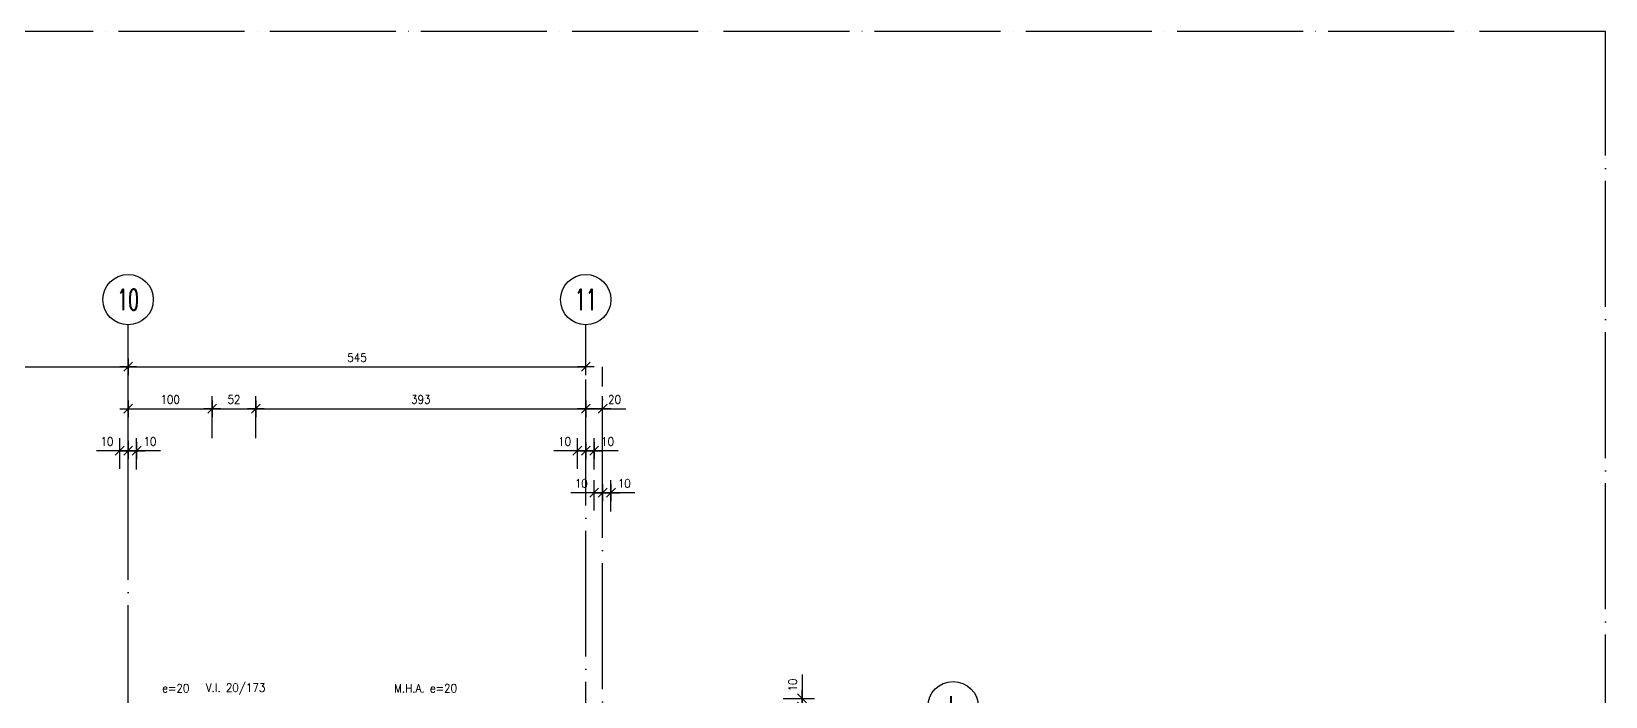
# Model space of a CAD drawing. Extents: x 2783 to 11950, y 3653 to 11429.
# Drawn here: x 6527 to 8402, y 6431 to 7223 of the extents above; entities that cross this region are included whole.
import ezdxf
from ezdxf.enums import TextEntityAlignment as Align

# ---------------------------------------------------------------- set-up
doc = ezdxf.new("R2010")
doc.units = 0
doc.header["$LTSCALE"] = 60
doc.header["$PDMODE"] = 1
doc.linetypes.add('EJES', pattern=[3, 2.5, -0.25, 0, -0.25])
doc.layers.get('0').update_dxf_attribs({"linetype": 'CONTINUOUS'})
doc.layers.get('DEFPOINTS').update_dxf_attribs({"linetype": 'CONTINUOUS'})
for name, color, linetype in [('COTAS', 3, 'CONTINUOUS'), ('EJES', 1, 'EJES'), ('TEXTOS', 2, 'CONTINUOUS'), ('TITULO', 6, 'CONTINUOUS')]:
    doc.layers.add(name, color=color, linetype=linetype)
doc.layers.add('CROP', color=8, linetype='EJES', plot=False)
doc.styles.add('COTAS', font='romans.shx', dxfattribs={"width": 0.9})
doc.styles.add('ROMANS', font='romans.shx', dxfattribs={"width": 0.9, "height": 10})
doc.dimstyles.new('50', dxfattribs={"dimtxt": 10, "dimasz": 1, "dimexe": 15, "dimexo": 0, "dimgap": 6, "dimtad": 1, "dimdec": 8, "dimdsep": 46, "dimtxsty": 'COTAS', "dimblk": '$COTA$', "dimcen": 0.09, "dimdle": 10, "dimclrd": 256, "dimclre": 256, "dimclrt": 2, "dimadec": 0, "dimazin": 0, "dimtfac": 1, "dimtdec": 8, "dimtmove": 0, "dimatfit": 2, "dimfxl": 35, "dimfxlon": 1, "dimtolj": 1, "dimarcsym": 0})

# ---------------------------------------------------------------- blocks, each defined once
blk = doc.blocks.new('*U8')
at = {"layer": 'CROP'}
blk.add_lwpolyline([(-1974.1, -572.3), (3557.7, -572.3), (3557.7, 2997.6), (-1974.1, 2997.6)], close=True, dxfattribs=at)
at = {"color": 2, "style": 'COTAS', "width": 0.9}
blk.add_attdef('ESCALA', (29.5, -27), '', height=12, dxfattribs=at)
at = {"layer": 'TITULO', "color": 7, "style": 'COTAS', "width": 0.9}
blk.add_attdef('TITULO', (25, 20), '', height=35, dxfattribs=at)
at = {"layer": 'TITULO', "color": 2, "style": 'COTAS', "width": 0.9}
blk.add_attdef('NV_LOSAS', text='', height=15, dxfattribs=at).set_placement((434.5, -56), align=Align.RIGHT)
blk.add_attdef('NIVEL', text='', height=15, dxfattribs=at).set_placement((522.8, -50), align=Align.MIDDLE)
blk.add_attdef('SIC', (602, -56), '', height=15, dxfattribs=at)
blk = doc.blocks.new('$EJE$')
at = {"color": 6}
blk.add_circle((0, 0), 30, dxfattribs=at)
at = {"color": 6, "style": 'COTAS', "width": 0.6}
blk.add_attdef('EJE', text='', height=25, dxfattribs=at).set_placement((0, 0), align=Align.MIDDLE)
blk = doc.blocks.new('$COTA$')
at = {"layer": 'COTAS'}
for p, q in [((10, 0), (-10, 0)), ((5.3, 5.3), (-5.3, -5.3)), ((0, -10), (0, 10))]:
    blk.add_line(p, q, dxfattribs=at)
blk = doc.blocks.new('*D21')
at = {"layer": 'COTAS', "lineweight": -2, "transparency": 16777216}
for p, q in [((6068.5, 6823.7), (6068.5, 6838.7)), ((6069.5, 6823.7), (6641.5, 6823.7)), ((6642.5, 6823.7), (6642.5, 6838.7))]:
    blk.add_line(p, q, dxfattribs=at)
at = {"layer": 'DEFPOINTS', "color": 0, "transparency": 16777216}
for p in [(6068.5, 6823.7), (6642.5, 6823.7), (6642.5, 6823.7)]:
    blk.add_point(p, dxfattribs=at)
at = {"layer": 'COTAS', "lineweight": -2, "transparency": 16777216, "rotation": 180}
blk.add_blockref('$COTA$', (6068.5, 6823.7), dxfattribs=at)
at = {"layer": 'COTAS', "lineweight": -2, "transparency": 16777216}
blk.add_blockref('$COTA$', (6642.5, 6823.7), dxfattribs=at)
at = {"layer": 'COTAS', "color": 2, "transparency": 16777216, "insert": (6355.5, 6834.7), "char_height": 10, "attachment_point": 5, "style": 'COTAS'}
blk.add_mtext('\\A1;574', dxfattribs=at)
blk = doc.blocks.new('*D23')
at = {"layer": 'COTAS', "lineweight": -2, "transparency": 16777216}
for p, q in [((6642.5, 6823.7), (6642.5, 6838.7)), ((6643.5, 6823.7), (7186.5, 6823.7)), ((7187.5, 6823.7), (7187.5, 6838.7))]:
    blk.add_line(p, q, dxfattribs=at)
at = {"layer": 'DEFPOINTS', "color": 0, "transparency": 16777216}
for p in [(6642.5, 6823.7), (7187.5, 6823.7), (7187.5, 6823.7)]:
    blk.add_point(p, dxfattribs=at)
at = {"layer": 'COTAS', "lineweight": -2, "transparency": 16777216, "rotation": 180}
blk.add_blockref('$COTA$', (6642.5, 6823.7), dxfattribs=at)
at = {"layer": 'COTAS', "lineweight": -2, "transparency": 16777216}
blk.add_blockref('$COTA$', (7187.5, 6823.7), dxfattribs=at)
at = {"layer": 'COTAS', "color": 2, "transparency": 16777216, "insert": (6915, 6834.7), "char_height": 10, "attachment_point": 5, "style": 'COTAS'}
blk.add_mtext('\\A1;545', dxfattribs=at)
blk = doc.blocks.new('*D25')
at = {"layer": 'COTAS', "lineweight": -2, "transparency": 16777216}
for p, q in [((7187.5, 6753.1), (7187.5, 6788.7)), ((7207.5, 6753.1), (7207.5, 6788.7)), ((7188.5, 6773.7), (7206.5, 6773.7)), ((7207.5, 6773.7), (7235, 6773.7))]:
    blk.add_line(p, q, dxfattribs=at)
at = {"layer": 'DEFPOINTS', "color": 0, "transparency": 16777216}
for p in [(7207.5, 6773.7), (7187.5, 6753.1), (7207.5, 6753.1)]:
    blk.add_point(p, dxfattribs=at)
at = {"layer": 'COTAS', "lineweight": -2, "transparency": 16777216, "rotation": 180}
blk.add_blockref('$COTA$', (7187.5, 6773.7), dxfattribs=at)
at = {"layer": 'COTAS', "lineweight": -2, "transparency": 16777216}
blk.add_blockref('$COTA$', (7207.5, 6773.7), dxfattribs=at)
at = {"layer": 'COTAS', "color": 2, "transparency": 16777216, "insert": (7221.7, 6784.7), "char_height": 10, "attachment_point": 5, "style": 'COTAS'}
blk.add_mtext('\\A1;20', dxfattribs=at)
blk = doc.blocks.new('*D62')
at = {"layer": 'COTAS', "lineweight": -2, "transparency": 16777216}
for p, q in [((6642.5, 6738.7), (6642.5, 6788.7)), ((6742.5, 6738.7), (6742.5, 6788.7)), ((6643.5, 6773.7), (6741.5, 6773.7))]:
    blk.add_line(p, q, dxfattribs=at)
at = {"layer": 'DEFPOINTS', "color": 0, "transparency": 16777216}
for p in [(6742.5, 6773.7), (6642.5, 6428.7), (6742.5, 6428.7)]:
    blk.add_point(p, dxfattribs=at)
at = {"layer": 'COTAS', "lineweight": -2, "transparency": 16777216, "rotation": 180}
blk.add_blockref('$COTA$', (6642.5, 6773.7), dxfattribs=at)
at = {"layer": 'COTAS', "lineweight": -2, "transparency": 16777216}
blk.add_blockref('$COTA$', (6742.5, 6773.7), dxfattribs=at)
at = {"layer": 'COTAS', "color": 2, "transparency": 16777216, "insert": (6692.5, 6784.7), "char_height": 10, "attachment_point": 5, "style": 'COTAS'}
blk.add_mtext('\\A1;100', dxfattribs=at)
blk = doc.blocks.new('*D63')
at = {"layer": 'COTAS', "lineweight": -2, "transparency": 16777216}
for p, q in [((6742.5, 6738.7), (6742.5, 6788.7)), ((6794.5, 6738.7), (6794.5, 6788.7)), ((6743.5, 6773.7), (6793.5, 6773.7))]:
    blk.add_line(p, q, dxfattribs=at)
at = {"layer": 'DEFPOINTS', "color": 0, "transparency": 16777216}
for p in [(6794.5, 6773.7), (6742.5, 6428.7), (6794.5, 6428.7)]:
    blk.add_point(p, dxfattribs=at)
at = {"layer": 'COTAS', "lineweight": -2, "transparency": 16777216, "rotation": 180}
blk.add_blockref('$COTA$', (6742.5, 6773.7), dxfattribs=at)
at = {"layer": 'COTAS', "lineweight": -2, "transparency": 16777216}
blk.add_blockref('$COTA$', (6794.5, 6773.7), dxfattribs=at)
at = {"layer": 'COTAS', "color": 2, "transparency": 16777216, "insert": (6768.5, 6784.7), "char_height": 10, "attachment_point": 5, "style": 'COTAS'}
blk.add_mtext('\\A1;52', dxfattribs=at)
blk = doc.blocks.new('*D64')
at = {"layer": 'COTAS', "lineweight": -2, "transparency": 16777216}
for p, q in [((6794.5, 6738.7), (6794.5, 6788.7)), ((7187.5, 6738.7), (7187.5, 6788.7)), ((6795.5, 6773.7), (7186.5, 6773.7))]:
    blk.add_line(p, q, dxfattribs=at)
at = {"layer": 'DEFPOINTS', "color": 0, "transparency": 16777216}
for p in [(7187.5, 6773.7), (6794.5, 6428.7), (7187.5, 6428.7)]:
    blk.add_point(p, dxfattribs=at)
at = {"layer": 'COTAS', "lineweight": -2, "transparency": 16777216, "rotation": 180}
blk.add_blockref('$COTA$', (6794.5, 6773.7), dxfattribs=at)
at = {"layer": 'COTAS', "lineweight": -2, "transparency": 16777216}
blk.add_blockref('$COTA$', (7187.5, 6773.7), dxfattribs=at)
at = {"layer": 'COTAS', "color": 2, "transparency": 16777216, "insert": (6991, 6784.7), "char_height": 10, "attachment_point": 5, "style": 'COTAS'}
blk.add_mtext('\\A1;393', dxfattribs=at)
blk = doc.blocks.new('*D77')
at = {"layer": 'COTAS', "lineweight": -2, "transparency": 16777216}
for p, q in [((7177.5, 6702.3), (7177.5, 6738.7)), ((7187.5, 6702.3), (7187.5, 6738.7)), ((7176.5, 6723.7), (7149.6, 6723.7)), ((7187.5, 6723.7), (7177.5, 6723.7)), ((7188.5, 6723.7), (7189.5, 6723.7))]:
    blk.add_line(p, q, dxfattribs=at)
at = {"layer": 'DEFPOINTS', "color": 0, "transparency": 16777216}
for p in [(7187.5, 6723.7), (7177.5, 6702.3), (7187.5, 6702.3)]:
    blk.add_point(p, dxfattribs=at)
at = {"layer": 'COTAS', "lineweight": -2, "transparency": 16777216}
blk.add_blockref('$COTA$', (7177.5, 6723.7), dxfattribs=at)
at = {"layer": 'COTAS', "lineweight": -2, "transparency": 16777216, "rotation": 180}
blk.add_blockref('$COTA$', (7187.5, 6723.7), dxfattribs=at)
at = {"layer": 'COTAS', "color": 2, "transparency": 16777216, "insert": (7162.2, 6734.7), "char_height": 10, "attachment_point": 5, "style": 'COTAS'}
blk.add_mtext('\\A1;10', dxfattribs=at)
blk = doc.blocks.new('*D78')
at = {"layer": 'COTAS', "lineweight": -2, "transparency": 16777216}
for p, q in [((7187.5, 6702.3), (7187.5, 6738.7)), ((7197.5, 6701.2), (7197.5, 6738.7)), ((7186.5, 6723.7), (7185.5, 6723.7)), ((7187.5, 6723.7), (7197.5, 6723.7)), ((7187.5, 6723.7), (7197.5, 6723.7)), ((7226, 6723.7), (7197.5, 6723.7)), ((7198.5, 6723.7), (7199.5, 6723.7))]:
    blk.add_line(p, q, dxfattribs=at)
at = {"layer": 'DEFPOINTS', "color": 0, "transparency": 16777216}
for p in [(7197.5, 6723.7), (7187.5, 6702.3), (7197.5, 6701.2)]:
    blk.add_point(p, dxfattribs=at)
at = {"layer": 'COTAS', "lineweight": -2, "transparency": 16777216}
blk.add_blockref('$COTA$', (7187.5, 6723.7), dxfattribs=at)
at = {"layer": 'COTAS', "lineweight": -2, "transparency": 16777216, "rotation": 180}
blk.add_blockref('$COTA$', (7197.5, 6723.7), dxfattribs=at)
at = {"layer": 'COTAS', "color": 2, "transparency": 16777216, "insert": (7213.4, 6734.7), "char_height": 10, "attachment_point": 5, "style": 'COTAS'}
blk.add_mtext('\\A1;10', dxfattribs=at)
blk = doc.blocks.new('*D100')
at = {"layer": 'COTAS', "lineweight": -2, "transparency": 16777216}
for p, q in [((7445, 6457.3), (7445, 6428.7)), ((7445, 6429.7), (7445, 6430.7)), ((7422.4, 6428.7), (7460, 6428.7)), ((7423.5, 6418.7), (7460, 6418.7)), ((7445, 6418.7), (7445, 6428.7)), ((7445, 6418.7), (7445, 6428.7)), ((7445, 6417.7), (7445, 6416.7))]:
    blk.add_line(p, q, dxfattribs=at)
at = {"layer": 'DEFPOINTS', "color": 0, "transparency": 16777216}
for p in [(7422.4, 6428.7), (7423.5, 6418.7), (7445, 6428.7)]:
    blk.add_point(p, dxfattribs=at)
at = {"layer": 'COTAS', "lineweight": -2, "transparency": 16777216}
for p, rotation in [((7445, 6428.7), 270), ((7445, 6418.7), 90)]:
    blk.add_blockref('$COTA$', p, dxfattribs=dict(at, rotation=rotation))
at = {"layer": 'COTAS', "color": 2, "transparency": 16777216, "insert": (7434, 6444.6), "char_height": 10, "attachment_point": 5, "rotation": 90, "style": 'COTAS'}
blk.add_mtext('\\A1;10', dxfattribs=at)
blk = doc.blocks.new('*D169')
at = {"layer": 'COTAS', "lineweight": -2, "transparency": 16777216}
for p, q in [((6632.5, 6702.3), (6632.5, 6738.7)), ((6642.5, 6702.3), (6642.5, 6738.7)), ((6631.5, 6723.7), (6604.6, 6723.7)), ((6642.5, 6723.7), (6632.5, 6723.7)), ((6643.5, 6723.7), (6644.5, 6723.7))]:
    blk.add_line(p, q, dxfattribs=at)
at = {"layer": 'DEFPOINTS', "color": 0, "transparency": 16777216}
for p in [(6642.5, 6723.7), (6632.5, 6702.3), (6642.5, 6702.3)]:
    blk.add_point(p, dxfattribs=at)
at = {"layer": 'COTAS', "lineweight": -2, "transparency": 16777216}
blk.add_blockref('$COTA$', (6632.5, 6723.7), dxfattribs=at)
at = {"layer": 'COTAS', "lineweight": -2, "transparency": 16777216, "rotation": 180}
blk.add_blockref('$COTA$', (6642.5, 6723.7), dxfattribs=at)
at = {"layer": 'COTAS', "color": 2, "transparency": 16777216, "insert": (6617.2, 6734.7), "char_height": 10, "attachment_point": 5, "style": 'COTAS'}
blk.add_mtext('\\A1;10', dxfattribs=at)
blk = doc.blocks.new('*D170')
at = {"layer": 'COTAS', "lineweight": -2, "transparency": 16777216}
for p, q in [((6642.5, 6702.3), (6642.5, 6738.7)), ((6652.5, 6701.2), (6652.5, 6738.7)), ((6641.5, 6723.7), (6640.5, 6723.7)), ((6642.5, 6723.7), (6652.5, 6723.7)), ((6642.5, 6723.7), (6652.5, 6723.7)), ((6681, 6723.7), (6652.5, 6723.7)), ((6653.5, 6723.7), (6654.5, 6723.7))]:
    blk.add_line(p, q, dxfattribs=at)
at = {"layer": 'DEFPOINTS', "color": 0, "transparency": 16777216}
for p in [(6652.5, 6723.7), (6642.5, 6702.3), (6652.5, 6701.2)]:
    blk.add_point(p, dxfattribs=at)
at = {"layer": 'COTAS', "lineweight": -2, "transparency": 16777216}
blk.add_blockref('$COTA$', (6642.5, 6723.7), dxfattribs=at)
at = {"layer": 'COTAS', "lineweight": -2, "transparency": 16777216, "rotation": 180}
blk.add_blockref('$COTA$', (6652.5, 6723.7), dxfattribs=at)
at = {"layer": 'COTAS', "color": 2, "transparency": 16777216, "insert": (6668.4, 6734.7), "char_height": 10, "attachment_point": 5, "style": 'COTAS'}
blk.add_mtext('\\A1;10', dxfattribs=at)
blk = doc.blocks.new('*D204')
at = {"layer": 'COTAS', "lineweight": -2, "transparency": 16777216}
for p, q in [((7196.5, 6673.7), (7169.6, 6673.7)), ((7197.5, 6652.3), (7197.5, 6688.7)), ((7207.5, 6673.7), (7197.5, 6673.7)), ((7207.5, 6652.3), (7207.5, 6688.7)), ((7208.5, 6673.7), (7209.5, 6673.7))]:
    blk.add_line(p, q, dxfattribs=at)
at = {"layer": 'DEFPOINTS', "color": 0, "transparency": 16777216}
for p in [(7207.5, 6673.7), (7197.5, 6652.3), (7207.5, 6652.3)]:
    blk.add_point(p, dxfattribs=at)
at = {"layer": 'COTAS', "lineweight": -2, "transparency": 16777216}
blk.add_blockref('$COTA$', (7197.5, 6673.7), dxfattribs=at)
at = {"layer": 'COTAS', "lineweight": -2, "transparency": 16777216, "rotation": 180}
blk.add_blockref('$COTA$', (7207.5, 6673.7), dxfattribs=at)
at = {"layer": 'COTAS', "color": 2, "transparency": 16777216, "insert": (7182.2, 6684.7), "char_height": 10, "attachment_point": 5, "style": 'COTAS'}
blk.add_mtext('\\A1;10', dxfattribs=at)
blk = doc.blocks.new('*D205')
at = {"layer": 'COTAS', "lineweight": -2, "transparency": 16777216}
for p, q in [((7206.5, 6673.7), (7205.5, 6673.7)), ((7207.5, 6652.3), (7207.5, 6688.7)), ((7207.5, 6673.7), (7217.5, 6673.7)), ((7207.5, 6673.7), (7217.5, 6673.7)), ((7217.5, 6651.2), (7217.5, 6688.7)), ((7246, 6673.7), (7217.5, 6673.7)), ((7218.5, 6673.7), (7219.5, 6673.7))]:
    blk.add_line(p, q, dxfattribs=at)
at = {"layer": 'DEFPOINTS', "color": 0, "transparency": 16777216}
for p in [(7217.5, 6673.7), (7207.5, 6652.3), (7217.5, 6651.2)]:
    blk.add_point(p, dxfattribs=at)
at = {"layer": 'COTAS', "lineweight": -2, "transparency": 16777216}
blk.add_blockref('$COTA$', (7207.5, 6673.7), dxfattribs=at)
at = {"layer": 'COTAS', "lineweight": -2, "transparency": 16777216, "rotation": 180}
blk.add_blockref('$COTA$', (7217.5, 6673.7), dxfattribs=at)
at = {"layer": 'COTAS', "color": 2, "transparency": 16777216, "insert": (7233.4, 6684.7), "char_height": 10, "attachment_point": 5, "style": 'COTAS'}
blk.add_mtext('\\A1;10', dxfattribs=at)

msp = doc.modelspace()

# ---------------------------------------------------------------- linework, layer by layer
at = {"layer": 'EJES'}
for points in [[(6642.45585631, 4408.70691493), (6642.45585631, 6873.70691493)], [(7187.45585631, 6298.35509055), (7187.45585631, 6873.70691493)], [(7207.45585631, 4458.70691493), (7207.45585631, 6823.70691493)]]:
    msp.add_lwpolyline(points, dxfattribs=at)

# ---------------------------------------------------------------- block references
msp.add_blockref('*U8', (4844.17858983, 4225.60696946))
for p, values in [((6642.45585631, 6903.70691493), {'EJE': '10'}), ((7187.45585631, 6903.70691493), {'EJE': '11'}), ((7624.95585631, 6418.70691493), {'EJE': 'L'})]:
    msp.add_blockref('$EJE$', p).add_auto_attribs(values)

# ---------------------------------------------------------------- texts
at = {"layer": 'TEXTOS', "style": 'ROMANS', "width": 0.9}
for s, p in [('e=20', (6699.14055674, 6440.70691493)), ('V.I. 20/173', (6770.42128506, 6440.70691493)), ('M.H.A. e=20', (6996.70585631, 6440.70691493))]:
    msp.add_text(s, height=10, dxfattribs=at).set_placement(p, align=Align.MIDDLE)

# ---------------------------------------------------------------- dimensions: what is measured, and where the dimension line sits
at = {"layer": 'COTAS'}
for base, p1, p2, picture, middle in [((6642.4558563143, 6823.7069149326), (6068.4558563143, 6823.7069149326), (6642.4558563143, 6823.7069149326), '*D21', (6355.4558563143, 6834.7069149326)), ((7187.4558563143, 6823.7069149326), (6642.4558563143, 6823.7069149326), (7187.4558563143, 6823.7069149326), '*D23', (6914.9558563143, 6834.7069149326)), ((6742.4558563143, 6773.7069149326), (6642.4558563143, 6428.7069149326), (6742.4558563143, 6428.7069149326), '*D62', (6692.4558563143, 6784.7069149326)), ((7207.4558563143, 6773.7069149326), (7187.4558563143, 6753.1281111851), (7207.4558563143, 6753.1281111851), '*D25', (7221.7415706001, 6784.7069149326))]:
    dim = msp.add_linear_dim(base=base, p1=p1, p2=p2, dimstyle='50', dxfattribs=at)
    dim.commit()
    dim.dimension.update_dxf_attribs({"geometry": picture, "text_midpoint": middle})
for base, p1, p2, picture, middle in [((6794.4558563143, 6773.7069149326), (6742.4558563143, 6428.7069149326), (6794.4558563143, 6428.7069149326), '*D63', (6768.4558563143, 6784.7069149326)), ((7187.4558563143, 6773.7069149326), (6794.4558563143, 6428.7069149326), (7187.4558563143, 6428.7069149326), '*D64', (6990.9558563143, 6784.7069149326))]:
    dim = msp.add_linear_dim(base=base, p1=p1, p2=p2, dimstyle='50', override={"dimtmove": 1}, dxfattribs=at)
    dim.commit()
    dim.dimension.update_dxf_attribs({"geometry": picture, "text_midpoint": middle})
for base, p1, p2, picture, middle in [((6642.4558563143, 6723.7069149326), (6632.4558563143, 6702.2504163909), (6642.4558563143, 6702.2504163909), '*D169', (6617.1931168787, 6723.7069149326)), ((7187.4558563143, 6723.7069149326), (7177.4558563143, 6702.2504163909), (7187.4558563143, 6702.2504163909), '*D77', (7162.1931168787, 6723.7069149326)), ((7207.4558563143, 6673.7069149326), (7197.4558563143, 6652.2504163909), (7207.4558563143, 6652.2504163909), '*D204', (7182.1931168787, 6673.7069149326))]:
    dim = msp.add_linear_dim(base=base, p1=p1, p2=p2, dimstyle='50', dxfattribs=at)
    dim.commit()
    dim.dimension.update_dxf_attribs({"geometry": picture, "text_midpoint": middle, "dimtype": 160})
for base, p1, p2, picture, middle in [((6652.4558563143, 6723.7069149326), (6642.4558563143, 6702.2504163909), (6652.4558563143, 6701.1641863348), '*D170', (6668.3588125399, 6723.7069149326)), ((7197.4558563143, 6723.7069149326), (7187.4558563143, 6702.2504163909), (7197.4558563143, 6701.1641863348), '*D78', (7213.3588125399, 6723.7069149326)), ((7217.4558563143, 6673.7069149326), (7207.4558563143, 6652.2504163909), (7217.4558563143, 6651.1641863348), '*D205', (7233.3588125399, 6673.7069149326))]:
    dim = msp.add_linear_dim(base=base, p1=p1, p2=p2, dimstyle='50', override={"dimtmove": 1}, dxfattribs=at)
    dim.commit()
    dim.dimension.update_dxf_attribs({"geometry": picture, "text_midpoint": middle, "dimtype": 160})
dim = msp.add_linear_dim(base=(7444.9558563143, 6428.7069149326), p1=(7423.4993577727, 6418.7069149326), p2=(7422.4131277166, 6428.7069149326), angle=90, dimstyle='50', override={"dimtmove": 1}, dxfattribs=at)
dim.commit()
dim.dimension.update_dxf_attribs({"geometry": '*D100', "text_midpoint": (7444.9558563143, 6444.6098711581), "dimtype": 160})

doc.saveas('drawing.dxf')
